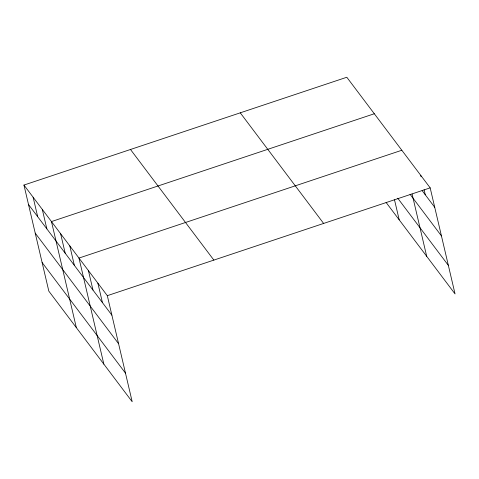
<?xml version="1.0" encoding="UTF-8"?>
<svg xmlns="http://www.w3.org/2000/svg" width="479" height="479" viewBox="0 0 479 479"><rect width="100%" height="100%" fill="white"/><g stroke="black" fill="none" stroke-linecap="round" stroke-linejoin="round"><path stroke-width="0.72" d="M23.95 185.062L107.314 295.675L132.192 401.749L48.828 291.136L23.95 185.062L346.808 77.251L430.172 187.864L455.05 293.938L386.098 202.443M374.315 113.751L51.463 221.567L76.341 327.636M401.827 150.256L78.969 258.067L103.847 364.142M107.314 295.675L430.172 187.864M422.143 190.618L434.74 207.335M410.042 194.246L441.44 235.913M397.732 198.198L448.344 265.36M240.266 112.828L323.63 223.442M130.492 149.484L213.856 260.097M28.518 204.533L111.882 315.146M35.218 233.111L118.582 343.724M42.128 262.558L125.492 373.171M420.724 175.326L421.059 176.769M424.107 189.75L425.292 194.797M412.09 194.019L426.705 256.331M394.504 199.821L399.199 219.825M97.866 283.143L102.434 302.614M88.417 270.605L92.986 290.076M69.802 245.901L74.365 265.372M60.629 233.734L65.198 253.205M42.29 209.401L46.858 228.866M33.123 197.228L37.685 216.7"/></g></svg>
